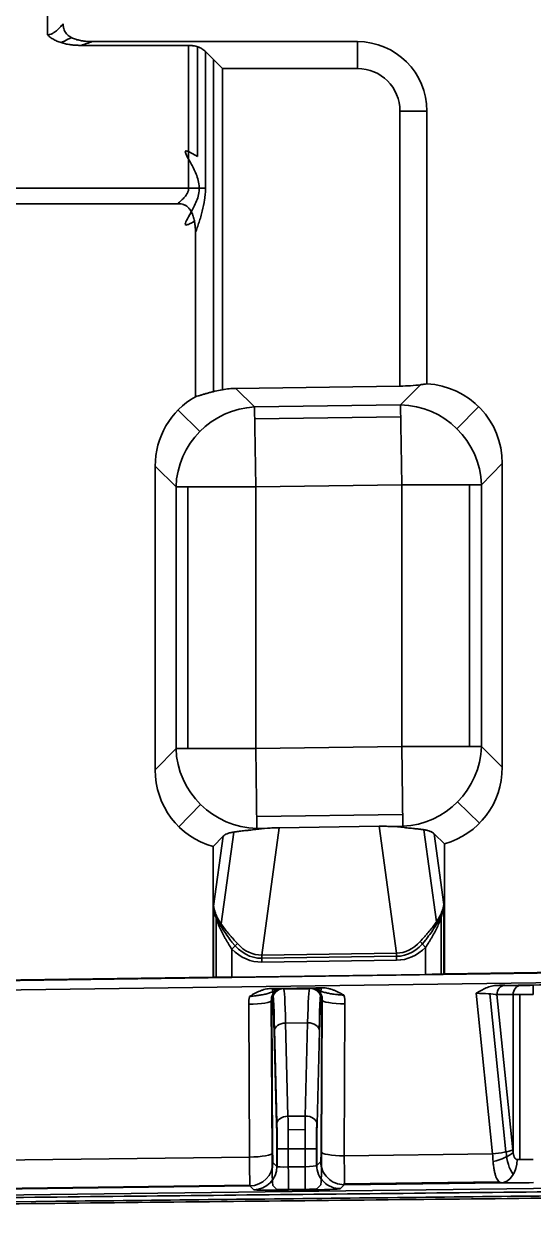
# Model space of a CAD drawing. Header units: millimetres. Extents: x 83 to 1196, y -164 to 735.
# Drawn here: x 207.8 to 229.8, y 95.4 to 146.6 of the extents above; entities that cross this region are included whole.
import ezdxf

# ---------------------------------------------------------------- set-up
doc = ezdxf.new("R2010")
doc.units = ezdxf.units.MM
doc.layers.add('1', color=7, linetype='Continuous', true_color=0xffffff)

msp = doc.modelspace()

# ---------------------------------------------------------------- linework, layer by layer
at = {"layer": '1', "color": 7, "linetype": 'Continuous', "lineweight": 35}
for p, q in [((208.785, 176.041), (208.785, 146.168)), ((210.241, 145.711), (214.886, 145.711)), ((222.18, 145.874), (210.719, 145.874)), ((214.886, 145.711), (214.886, 139.551)), ((215.271, 140.913), (215.271, 145.65)), ((222.18, 145.874), (222.18, 144.713)), ((216.342, 144.713), (215.614, 145.44)), ((215.614, 139.551), (215.614, 145.44)), ((215.957, 145.097), (215.957, 130.757)), ((216.342, 144.713), (222.18, 144.713)), ((216.342, 130.839), (216.342, 144.713)), ((224.018, 142.874), (224.018, 130.996)), ((225.18, 142.874), (224.018, 142.874)), ((225.18, 131.093), (225.18, 142.874)), ((214.886, 139.551), (205.662, 139.551)), ((214.886, 139.551), (215.614, 139.551)), ((205.662, 138.874), (214.408, 138.874)), ((215.18, 137.618), (215.18, 130.539)), ((224.018, 130.996), (216.926, 130.896)), ((216.926, 130.896), (217.738, 130.095)), ((224.043, 130.184), (224.903, 131.055)), ((217.738, 130.095), (224.043, 130.184)), ((224.092, 126.737), (224.043, 130.184)), ((215.367, 129.034), (214.426, 129.963)), ((217.786, 126.649), (217.738, 130.095)), ((217.745, 129.585), (224.05, 129.674)), ((227.419, 130.112), (226.475, 129.154)), ((228.439, 127.651), (227.538, 126.737)), ((228.439, 127.651), (228.439, 114.542)), ((214.34, 126.649), (213.439, 127.537)), ((213.439, 114.428), (213.439, 127.537)), ((214.34, 115.342), (214.34, 126.649)), ((214.34, 126.649), (217.786, 126.649)), ((214.85, 115.342), (214.85, 126.649)), ((224.092, 126.737), (217.786, 126.649)), ((217.786, 126.649), (217.786, 115.342)), ((224.092, 115.43), (224.092, 126.737)), ((224.092, 126.737), (227.538, 126.737)), ((227.028, 126.737), (227.028, 115.43)), ((227.538, 126.737), (227.538, 115.43)), ((213.439, 114.428), (214.34, 115.342)), ((214.34, 115.342), (217.786, 115.342)), ((217.786, 115.342), (224.092, 115.43)), ((217.835, 111.895), (217.786, 115.342)), ((224.14, 111.984), (224.092, 115.43)), ((224.092, 115.43), (227.538, 115.43)), ((227.538, 115.43), (228.439, 114.542)), ((214.459, 111.967), (215.403, 112.924)), ((227.453, 112.116), (226.511, 113.045)), ((217.828, 112.405), (224.133, 112.494)), ((216.288, 107.772), (216.833, 111.736)), ((217.835, 111.895), (217.791, 111.85)), ((218.29, 111.902), (217.835, 111.895)), ((218.802, 111.925), (218.046, 106.426)), ((223.114, 111.986), (218.802, 111.925)), ((223.87, 106.507), (223.114, 111.986)), ((224.14, 111.984), (223.624, 111.977)), ((224.194, 111.931), (224.14, 111.984)), ((225.048, 111.836), (225.596, 107.86)), ((216.38, 111.558), (215.939, 111.111)), ((215.964, 108.53), (216.38, 111.558)), ((225.939, 111.225), (225.493, 111.666)), ((225.493, 111.666), (225.915, 108.609)), ((225.939, 105.608), (225.939, 111.225)), ((215.939, 111.111), (215.939, 105.467)), ((215.964, 105.466), (215.964, 108.53)), ((225.915, 108.609), (225.915, 105.606)), ((378.831, 107.742), (179.031, 104.927)), ((179.031, 104.923), (378.831, 107.739)), ((216.08, 105.465), (216.08, 107.981)), ((225.798, 108.061), (225.798, 105.602)), ((179.038, 104.514), (378.838, 107.329)), ((216.993, 106.922), (216.751, 106.674)), ((216.751, 106.674), (216.751, 105.472)), ((224.884, 107.003), (225.127, 106.755)), ((225.127, 105.589), (225.127, 106.755)), ((218.046, 106.426), (223.87, 106.507)), ((218.046, 106.426), (218.05, 106.118)), ((218.048, 106.29), (223.872, 106.372)), ((223.874, 106.2), (218.05, 106.118)), ((223.87, 106.507), (223.874, 106.2)), ((225.127, 105.589), (216.751, 105.472)), ((225.939, 105.608), (225.915, 105.606)), ((225.939, 105.608), (250.939, 105.959)), ((190.96, 105.116), (215.939, 105.467)), ((215.964, 105.466), (215.939, 105.467)), ((228.913, 105.11), (228.171, 105.11)), ((228.221, 105.116), (241.24, 105.299)), ((228.551, 105.117), (229.251, 105.116)), ((229.774, 105.121), (239.668, 105.26)), ((229.774, 105.118), (239.668, 105.257)), ((229.779, 104.719), (229.774, 105.121)), ((218.446, 104.978), (220.658, 105.009)), ((218.498, 104.965), (218.711, 104.899)), ((218.974, 104.978), (218.993, 104.972)), ((220.114, 104.988), (218.993, 104.972)), ((219.002, 104.955), (220.105, 104.97)), ((220.114, 104.988), (220.134, 104.994)), ((220.623, 104.995), (220.404, 104.92)), ((228.02, 97.833), (227.314, 104.773)), ((228.6, 97.922), (227.906, 104.747)), ((228.208, 104.715), (228.909, 104.714)), ((228.891, 98.007), (228.208, 104.715)), ((228.909, 97.901), (228.909, 104.714)), ((229.199, 97.595), (229.199, 104.715)), ((217.48, 104.299), (217.511, 97.7)), ((218.49, 97.84), (218.459, 104.439)), ((218.485, 104.474), (218.516, 97.875)), ((218.485, 104.474), (218.498, 104.47)), ((220.607, 97.927), (220.637, 104.49)), ((220.624, 104.485), (220.637, 104.49)), ((220.633, 97.891), (220.663, 104.455)), ((221.611, 97.752), (221.642, 104.315)), ((218.581, 103.133), (218.686, 99.109)), ((218.702, 99.19), (218.597, 103.215)), ((220.029, 103.5), (219.074, 103.487)), ((219.074, 103.487), (219.179, 99.462)), ((219.925, 99.473), (220.029, 103.5)), ((220.436, 99.119), (220.541, 103.146)), ((219.179, 99.462), (219.925, 99.473)), ((219.917, 98.885), (219.188, 98.875)), ((218.697, 98.048), (218.697, 97.294)), ((218.697, 98.048), (219.193, 98.048)), ((218.71, 97.287), (218.71, 98.048)), ((219.193, 98.048), (219.916, 98.058)), ((219.193, 98.048), (219.193, 97.275)), ((220.425, 98.058), (219.916, 98.058)), ((219.916, 97.283), (219.916, 98.058)), ((220.412, 97.332), (220.412, 98.058)), ((220.425, 97.341), (220.425, 98.058)), ((313.469, 97.366), (190.904, 95.866)), ((203.036, 97.518), (217.511, 97.7)), ((218.528, 97.46), (218.697, 97.294)), ((220.425, 97.341), (220.594, 97.511)), ((221.611, 97.752), (228.02, 97.833)), ((313.484, 97.362), (191.658, 95.874)), ((219.193, 97.275), (219.916, 97.283)), ((202.437, 96.265), (217.536, 96.455)), ((202.456, 96.297), (217.533, 96.487)), ((217.536, 96.455), (217.705, 96.29)), ((218.528, 96.468), (218.697, 96.302)), ((220.594, 96.494), (220.425, 96.323)), ((221.442, 96.336), (221.611, 96.507)), ((221.611, 96.507), (228.405, 96.592)), ((221.613, 96.539), (228.315, 96.623)), ((219.913, 96.304), (219.19, 96.295)), ((219.194, 96.27), (219.917, 96.279))]:
    msp.add_line(p, q, dxfattribs=at)
for radius in [3, 1.838]:
    msp.add_arc((222.18, 142.874), radius, 0, 90, dxfattribs=at)
for centre, major_axis, ratio, start_param, end_param in [((217.081, 127.344), (-2.567, 2.532), 0.970682, 5.519693, 5.685538), ((224.018, 131.278), (1.6, 0.023), 0.176308, 4.709829, 5.295863), ((224.885, 127.542), (2.534, 2.57), 0.969883, 5.506043, 6.993855), ((216.993, 127.431), (-2.567, 2.532), 0.970682, 6.011349, 7.046678), ((224.092, 126.737), (2.492, -2.457), 0.969883, 0.793654, 2.347939), ((217.786, 126.649), (2.457, 2.492), 0.970682, 0.807304, 2.334289), ((217.786, 115.342), (-2.492, 2.457), 0.969883, 0.793654, 2.347939), ((224.092, 115.43), (-2.457, -2.492), 0.970682, 0.807304, 2.334289), ((216.993, 114.537), (-2.534, -2.57), 0.969883, 5.506043, 6.775744), ((224.885, 114.648), (2.567, -2.532), 0.970682, 5.776976, 7.046678), ((218.518, 111.349), (2.233, 0.111), 0.252964, 1.660403, 1.889621), ((223.36, 111.417), (-2.224, 0.034), 0.255118, 4.33228, 4.597407), ((218.402, 110.509), (0.602, 4.376), 0.611301, 2.71665, 3.23415), ((218.314, 109.867), (0.49, 3.565), 0.611301, 2.591963, 3.243441), ((218.402, 110.509), (0.56, 4.073), 0.535129, 2.71665, 3.23415), ((223.476, 110.58), (-0.561, 4.061), 0.536594, 3.065935, 3.566215), ((223.564, 109.941), (-0.491, 3.557), 0.612757, 3.058346, 3.690934), ((223.476, 110.58), (-0.602, 4.365), 0.612757, 3.065935, 3.566215), ((225.127, 105.596), (0.8, 0.011), 0.008555, 4.712269, 6.108532), ((216.751, 105.478), (0.8, 0.011), 0.008555, 3.316005, 4.712269), ((227.299, 105.094), (1.009, 0.014), 0.008666, 5.545918, 6.80991), ((228.556, 104.715), (0, 0.402), 0.866025, 0.017111, 1.571447), ((227.334, 105.094), (1.412, 0.02), 0.008666, 0.533194, 0.891584), ((229.257, 104.714), (0, 0.402), 0.866025, 0.017111, 1.571447), ((229.779, 105.126), (1.005, 0.014), 0.008555, 3.67272, 4.706689), ((229.774, 105.126), (0.603, 0.008), 0.008555, 3.665071, 4.712269), ((218.988, 104.299), (-0.94, 1.185), 0.995047, 0.677735, 0.902278), ((218.962, 104.482), (-0.313, 0.395), 0.995047, 6.080272, 7.269094), ((218.989, 104.473), (-0.326, 0.39), 0.984962, 5.608215, 7.164724), ((219.001, 104.47), (0.15, 0.48), 0.999624, 0.317237, 1.873747), ((218.497, 99.94), (0, 5.025), 0.026194, 5.421788, 6.272496), ((218.999, 99.947), (-0.007, 5.025), 0.022354, 5.493876, 6.27491), ((220.122, 99.963), (-0.007, 5.025), 0.024782, 0.008868, 0.789902), ((220.121, 104.485), (-0.162, 0.476), 0.999618, 4.384026, 5.968661), ((220.134, 104.49), (0.321, 0.394), 0.984785, 5.389761, 6.974396), ((220.16, 104.499), (0.309, 0.399), 0.994995, 0.212012, 0.531066), ((220.16, 104.499), (0.309, 0.399), 0.994995, 5.284195, 6.494639), ((220.625, 99.97), (0, 5.025), 0.026177, 0.011466, 0.865283), ((220.134, 104.315), (0.926, 1.196), 0.994995, 5.369171, 5.621898), ((227.34, 104.692), (-1.012, 0.022), 0.08011, 3.683929, 4.740064), ((229.779, 104.724), (1.005, 0.008), 0.005134, 3.665148, 4.712346), ((217.481, 104.474), (1.005, 0.005), 0.173633, 4.711402, 6.256601), ((218.497, 99.947), (0, 4.523), 0.026194, 5.493961, 6.274995), ((220.625, 99.963), (0, 4.523), 0.026177, 0.008922, 0.789957), ((221.642, 104.49), (-1.005, 0.005), 0.173634, 0.026584, 1.571412), ((219.084, 103.133), (0.502, 0.013), 0.704189, 1.571013, 3.104716), ((220.038, 103.146), (-0.502, 0.013), 0.703705, 3.178444, 4.749154), ((219.188, 99.109), (0.502, 0.013), 0.704189, 1.571013, 3.104716), ((219.16, 98.047), (-0.007, 2.01), 0.016593, 4.712733, 5.493768), ((219.962, 98.058), (-0.007, 2.01), 0.022688, 0.789829, 1.570863), ((219.934, 99.119), (-0.502, 0.013), 0.703705, 3.178444, 4.749154), ((218.658, 98.047), (0, 1.508), 0.026194, 4.712926, 5.493961), ((218.657, 98.04), (0, 2.01), 0.026194, 4.716285, 5.320137), ((220.464, 98.065), (0, 2.01), 0.026177, 0.971133, 1.574434), ((220.464, 98.058), (0, 1.508), 0.026177, 0.789957, 1.570991), ((220.594, 98.014), (0, 0.503), 0.026186, 3.16795, 4.538216), ((220.593, 98.001), (0, 1.508), 0.026186, 3.172003, 4.639711), ((221.611, 97.927), (-1.005, 0.005), 0.173634, 0.026584, 1.571412), ((228.02, 98.007), (-1, -0.102), 0.172751, 1.553028, 2.609159), ((228.039, 97.901), (-0.977, -0.237), 0.377827, 1.482171, 2.571121), ((229.465, 98.113), (0.009, 1.508), 0.576459, 1.700805, 2.458297), ((229.176, 98.098), (0.003, 0.503), 0.576459, 1.756167, 1.978612), ((217.511, 97.875), (1.005, 0.005), 0.173633, 4.711402, 6.256601), ((217.524, 97.962), (-0.013, 1.507), 0.010336, 1.745343, 3.115609), ((217.524, 97.46), (0.704, 0.717), 0.999327, 3.930624, 5.488207), ((218.529, 97.975), (0, 1.508), 0.026182, 1.660593, 3.110573), ((218.529, 97.962), (0, 0.503), 0.026182, 1.74563, 3.115896), ((221.599, 97.511), (-0.713, 0.708), 0.99931, 0.782372, 2.365019), ((221.598, 98.014), (-0.013, 1.507), 0.007123, 3.167649, 4.537916), ((228.306, 98.098), (-0.012, 1.507), 0.193802, 1.746145, 1.968589), ((228.392, 97.597), (-0.012, -1.005), 0.690154, 0.035969, 1.579278), ((229.779, 97.652), (1.005, 0.025), 0.052036, 3.949341, 4.71108), ((217.693, 97.294), (0.704, 0.717), 0.999327, 3.930624, 5.488207), ((219.2, 97.314), (0.502, 0.019), 0.077993, 3.16482, 4.697219), ((219.181, 97.275), (-0.012, 1.005), 0.012216, 3.167621, 4.71224), ((219.922, 97.323), (0.502, 0.019), 0.077993, 4.697219, 6.254053), ((219.904, 97.283), (-0.012, 1.005), 0.012216, 3.167621, 4.71224), ((221.429, 97.341), (-0.713, 0.708), 0.99931, 0.782372, 2.365019), ((229.792, 96.648), (2.01, 0.025), 0.026031, 3.950323, 4.712062), ((219.212, 96.309), (1.507, 0.019), 0.026031, 3.167446, 4.699845), ((219.2, 96.309), (0.502, 0.006), 0.026031, 3.164302, 4.69389), ((219.922, 96.317), (0.502, 0.006), 0.026031, 4.69389, 6.258848), ((219.935, 96.318), (1.507, 0.019), 0.026031, 4.699845, 6.256679)]:
    msp.add_ellipse(centre, major_axis=major_axis, ratio=ratio, start_param=start_param, end_param=end_param, dxfattribs=at)
for points, knots in [([(209.462, 146.646), (209.418, 146.592), (209.372, 146.539), (209.301, 146.461), (209.276, 146.436), (209.225, 146.387), (209.199, 146.363), (209.146, 146.318), (209.118, 146.296), (209.074, 146.266), (209.059, 146.256), (209.036, 146.242), (209.028, 146.238), (209.012, 146.229), (209.004, 146.225), (208.963, 146.205), (208.929, 146.191), (208.885, 146.18), (208.876, 146.178), (208.859, 146.174), (208.849, 146.173), (208.822, 146.169), (208.804, 146.168), (208.785, 146.168)], [0, 0, 0, 0, 0.25, 0.25, 0.375, 0.375, 0.5, 0.5, 0.625, 0.625, 0.6875, 0.6875, 0.71875, 0.71875, 0.75, 0.75, 0.875, 0.875, 0.90625, 0.90625, 0.9375, 0.9375, 1, 1, 1, 1]), ([(210.719, 145.874), (210.649, 145.874), (210.58, 145.877), (210.443, 145.886), (210.375, 145.893), (210.239, 145.913), (210.172, 145.926), (210.072, 145.952), (210.039, 145.961), (209.973, 145.983), (209.94, 145.995), (209.875, 146.021), (209.844, 146.036), (209.798, 146.061), (209.783, 146.069), (209.753, 146.087), (209.738, 146.097), (209.695, 146.127), (209.642, 146.171), (209.596, 146.222), (209.565, 146.264), (209.555, 146.279), (209.537, 146.309), (209.529, 146.325), (209.507, 146.372), (209.495, 146.404), (209.482, 146.455), (209.478, 146.472), (209.472, 146.506), (209.469, 146.524), (209.463, 146.576), (209.462, 146.611), (209.462, 146.646)], [0, 0, 0, 0, 0.125, 0.125, 0.25, 0.25, 0.375, 0.375, 0.4375, 0.4375, 0.5, 0.5, 0.5625, 0.5625, 0.59375, 0.59375, 0.625, 0.625, 0.6875, 0.75, 0.75, 0.78125, 0.78125, 0.8125, 0.8125, 0.875, 0.875, 0.90625, 0.90625, 0.9375, 0.9375, 1, 1, 1, 1]), ([(208.785, 146.168), (208.787, 146.166), (208.788, 146.165), (208.791, 146.162), (208.793, 146.161), (208.797, 146.156), (208.806, 146.148), (208.827, 146.128), (208.87, 146.09), (208.909, 146.06), (208.988, 146.004), (209.043, 145.97), (209.13, 145.926), (209.16, 145.911), (209.22, 145.885), (209.25, 145.873), (209.342, 145.838), (209.404, 145.819), (209.53, 145.786), (209.593, 145.772), (209.721, 145.748), (209.785, 145.739), (209.883, 145.728), (209.915, 145.725), (209.981, 145.72), (210.013, 145.718), (210.111, 145.713), (210.176, 145.711), (210.241, 145.711)], [0, 0, 0, 0, 0.003906, 0.003906, 0.007812, 0.007812, 0.015625, 0.03125, 0.0625, 0.125, 0.125, 0.25, 0.25, 0.3125, 0.3125, 0.375, 0.375, 0.5, 0.5, 0.625, 0.625, 0.75, 0.75, 0.8125, 0.8125, 0.875, 0.875, 1, 1, 1, 1]), ([(209.363, 145.833), (209.415, 145.854), (209.467, 145.876), (209.623, 145.949), (209.723, 146.001), (209.814, 146.052)], [0, 0, 0, 0, 0.318102, 0.318102, 1, 1, 1, 1]), ([(210.241, 145.711), (210.322, 145.737), (210.402, 145.764), (210.562, 145.819), (210.641, 145.846), (210.719, 145.874)], [0, 0, 0, 0, 0.5, 0.5, 1, 1, 1, 1]), ([(215.614, 145.44), (215.568, 145.486), (215.518, 145.526), (215.435, 145.577), (215.407, 145.592), (215.362, 145.613), (215.347, 145.62), (215.316, 145.633), (215.301, 145.639), (215.223, 145.667), (215.158, 145.683), (215.074, 145.697), (215.057, 145.7), (215.023, 145.704), (215.006, 145.706), (214.955, 145.71), (214.921, 145.711), (214.886, 145.711)], [0, 0, 0, 0, 0.25, 0.25, 0.375, 0.375, 0.4375, 0.4375, 0.5, 0.5, 0.75, 0.75, 0.8125, 0.8125, 0.875, 0.875, 1, 1, 1, 1]), ([(215.137, 138.114), (215.084, 138.084), (215.036, 138.057), (214.939, 138.006), (214.893, 137.984), (214.781, 137.941), (214.742, 137.945), (214.741, 138.033), (214.779, 138.117), (214.896, 138.334), (214.975, 138.468), (215.135, 138.771), (215.218, 138.941), (215.305, 139.223), (215.326, 139.323), (215.346, 139.524), (215.344, 139.628), (215.317, 139.827), (215.292, 139.925), (215.23, 140.111), (215.194, 140.198), (215.078, 140.448), (214.993, 140.597), (214.848, 140.855), (214.788, 140.963), (214.746, 141.075), (214.739, 141.103), (214.745, 141.141), (214.758, 141.151), (214.803, 141.151), (214.834, 141.142), (214.913, 141.108), (214.962, 141.084), (215.09, 141.015), (215.176, 140.966), (215.271, 140.913)], [0, 0, 0, 0, 0.036264, 0.036264, 0.079365, 0.079365, 0.165568, 0.165568, 0.251771, 0.251771, 0.337973, 0.337973, 0.424176, 0.424176, 0.467278, 0.467278, 0.510379, 0.510379, 0.55348, 0.55348, 0.596582, 0.596582, 0.682785, 0.682785, 0.768987, 0.768987, 0.812089, 0.812089, 0.85519, 0.85519, 0.898292, 0.898292, 0.941393, 0.941393, 1, 1, 1, 1]), ([(214.886, 139.551), (214.886, 139.514), (214.881, 139.478), (214.868, 139.426), (214.862, 139.409), (214.849, 139.375), (214.842, 139.358), (214.826, 139.326), (214.817, 139.31), (214.799, 139.279), (214.789, 139.264), (214.759, 139.219), (214.737, 139.191), (214.691, 139.137), (214.667, 139.111), (214.618, 139.061), (214.593, 139.036), (214.516, 138.964), (214.462, 138.918), (214.408, 138.874)], [0, 0, 0, 0, 0.125, 0.125, 0.1875, 0.1875, 0.25, 0.25, 0.3125, 0.3125, 0.375, 0.375, 0.5, 0.5, 0.625, 0.625, 0.75, 0.75, 1, 1, 1, 1]), ([(215.18, 137.618), (215.207, 137.693), (215.233, 137.769), (215.286, 137.922), (215.312, 137.999), (215.362, 138.155), (215.386, 138.233), (215.421, 138.353), (215.432, 138.392), (215.454, 138.473), (215.465, 138.513), (215.517, 138.715), (215.552, 138.879), (215.588, 139.13), (215.598, 139.214), (215.611, 139.382), (215.614, 139.466), (215.614, 139.551)], [0, 0, 0, 0, 0.125, 0.125, 0.25, 0.25, 0.375, 0.375, 0.4375, 0.4375, 0.5, 0.5, 0.75, 0.75, 0.875, 0.875, 1, 1, 1, 1]), ([(214.408, 138.874), (214.443, 138.874), (214.478, 138.873), (214.547, 138.865), (214.581, 138.859), (214.631, 138.846), (214.648, 138.841), (214.681, 138.829), (214.713, 138.816), (214.744, 138.8), (214.774, 138.782), (214.788, 138.772), (214.831, 138.742), (214.857, 138.719), (214.893, 138.681), (214.904, 138.668), (214.926, 138.641), (214.937, 138.627), (214.967, 138.584), (214.985, 138.555), (215.017, 138.494), (215.032, 138.462), (215.052, 138.415), (215.058, 138.398), (215.07, 138.366), (215.076, 138.349), (215.092, 138.3), (215.102, 138.267), (215.128, 138.166), (215.141, 138.099), (215.161, 137.963), (215.168, 137.894), (215.175, 137.791), (215.177, 137.756), (215.179, 137.687), (215.18, 137.652), (215.18, 137.618)], [0, 0, 0, 0, 0.0625, 0.0625, 0.125, 0.125, 0.15625, 0.15625, 0.1875, 0.21875, 0.21875, 0.25, 0.25, 0.3125, 0.3125, 0.34375, 0.34375, 0.375, 0.375, 0.4375, 0.4375, 0.5, 0.5, 0.53125, 0.53125, 0.5625, 0.5625, 0.625, 0.625, 0.75, 0.75, 0.875, 0.875, 0.9375, 0.9375, 1, 1, 1, 1]), ([(216.342, 130.839), (216.231, 130.819), (216.123, 130.796), (215.965, 130.759), (215.913, 130.746), (215.835, 130.726), (215.81, 130.719), (215.759, 130.706), (215.734, 130.699), (215.659, 130.678), (215.611, 130.664), (215.517, 130.637), (215.472, 130.624), (215.405, 130.604), (215.384, 130.598), (215.341, 130.585), (215.319, 130.579), (215.257, 130.561), (215.217, 130.549), (215.18, 130.539)], [0, 0, 0, 0, 0.25, 0.25, 0.375, 0.375, 0.4375, 0.4375, 0.5, 0.5, 0.625, 0.625, 0.75, 0.75, 0.8125, 0.8125, 0.875, 0.875, 1, 1, 1, 1]), ([(225.18, 131.093), (225.138, 131.086), (225.094, 131.081), (225.002, 131.068), (224.953, 131.062), (224.903, 131.055)], [0, 0, 0, 0, 0.5, 0.5, 1, 1, 1, 1]), ([(216.38, 111.558), (216.4, 111.578), (216.425, 111.598), (216.482, 111.633), (216.515, 111.649), (216.591, 111.679), (216.634, 111.693), (216.705, 111.711), (216.73, 111.717), (216.784, 111.728), (216.812, 111.733), (216.9, 111.748), (216.964, 111.757), (217.102, 111.774), (217.175, 111.782), (217.294, 111.794), (217.335, 111.798), (217.399, 111.805), (217.42, 111.807), (217.464, 111.812), (217.486, 111.814), (217.598, 111.826), (217.693, 111.837), (217.791, 111.85)], [0, 0, 0, 0, 0.125, 0.125, 0.25, 0.25, 0.375, 0.375, 0.4375, 0.4375, 0.5, 0.5, 0.625, 0.625, 0.75, 0.75, 0.8125, 0.8125, 0.84375, 0.84375, 0.875, 0.875, 1, 1, 1, 1]), ([(218.29, 111.902), (218.373, 111.908), (218.457, 111.913), (218.628, 111.921), (218.714, 111.924), (218.802, 111.925)], [0, 0, 0, 0, 0.5, 0.5, 1, 1, 1, 1]), ([(223.114, 111.986), (223.201, 111.987), (223.288, 111.987), (223.458, 111.983), (223.541, 111.98), (223.624, 111.977)], [0, 0, 0, 0, 0.5, 0.5, 1, 1, 1, 1]), ([(224.194, 111.931), (224.284, 111.92), (224.37, 111.912), (224.532, 111.895), (224.609, 111.888), (224.754, 111.874), (224.822, 111.867), (224.901, 111.857), (224.917, 111.855), (224.948, 111.851), (224.963, 111.849), (225.007, 111.843), (225.035, 111.838), (225.116, 111.824), (225.165, 111.814), (225.253, 111.791), (225.293, 111.779), (225.346, 111.758), (225.363, 111.751), (225.395, 111.735), (225.409, 111.727), (225.45, 111.702), (225.473, 111.685), (225.493, 111.666)], [0, 0, 0, 0, 0.125, 0.125, 0.25, 0.25, 0.375, 0.375, 0.40625, 0.40625, 0.4375, 0.4375, 0.5, 0.5, 0.625, 0.625, 0.75, 0.75, 0.8125, 0.8125, 0.875, 0.875, 1, 1, 1, 1]), ([(215.964, 108.53), (215.966, 108.513), (215.969, 108.496), (215.976, 108.462), (215.986, 108.412), (216, 108.361), (216.031, 108.261), (216.056, 108.195), (216.101, 108.094), (216.125, 108.044), (216.152, 107.994), (216.171, 107.96), (216.181, 107.943), (216.21, 107.892), (216.231, 107.859), (216.274, 107.791), (216.297, 107.757), (216.368, 107.656), (216.418, 107.589), (216.523, 107.456), (216.578, 107.39), (216.664, 107.29), (216.693, 107.257), (216.752, 107.19), (216.782, 107.156), (216.873, 107.056), (216.933, 106.989), (216.993, 106.922)], [0, 0, 0, 0, 0.03125, 0.03125, 0.0625, 0.125, 0.125, 0.25, 0.25, 0.3125, 0.34375, 0.34375, 0.375, 0.375, 0.4375, 0.4375, 0.5, 0.5, 0.625, 0.625, 0.75, 0.75, 0.8125, 0.8125, 0.875, 0.875, 1, 1, 1, 1]), ([(216.751, 106.674), (216.703, 106.75), (216.655, 106.827), (216.584, 106.942), (216.561, 106.981), (216.515, 107.057), (216.492, 107.096), (216.426, 107.211), (216.383, 107.287), (216.303, 107.441), (216.265, 107.518), (216.194, 107.674), (216.162, 107.751), (216.118, 107.868), (216.104, 107.907), (216.078, 107.985), (216.042, 108.101), (216.014, 108.218), (215.991, 108.334), (215.984, 108.373), (215.972, 108.451), (215.967, 108.49), (215.964, 108.53)], [0, 0, 0, 0, 0.125, 0.125, 0.1875, 0.1875, 0.25, 0.25, 0.375, 0.375, 0.5, 0.5, 0.625, 0.625, 0.6875, 0.6875, 0.75, 0.875, 0.875, 0.9375, 0.9375, 1, 1, 1, 1]), ([(215.964, 108.53), (215.974, 108.447), (215.991, 108.362), (216.036, 108.196), (216.065, 108.114), (216.169, 107.865), (216.261, 107.697), (216.472, 107.369), (216.593, 107.203), (216.729, 107.021), (216.743, 107.002), (216.758, 106.984)], [0, 0, 0, 0, 0.160501, 0.160501, 0.321003, 0.321003, 0.642006, 0.642006, 0.963009, 0.963009, 1, 1, 1, 1]), ([(224.884, 107.003), (224.945, 107.07), (225.005, 107.137), (225.096, 107.237), (225.126, 107.271), (225.185, 107.338), (225.214, 107.371), (225.3, 107.471), (225.355, 107.537), (225.46, 107.67), (225.51, 107.736), (225.581, 107.837), (225.604, 107.871), (225.647, 107.939), (225.668, 107.972), (225.697, 108.023), (225.707, 108.04), (225.726, 108.073), (225.753, 108.124), (225.777, 108.174), (225.822, 108.274), (225.847, 108.341), (225.878, 108.441), (225.892, 108.491), (225.902, 108.541), (225.909, 108.575), (225.912, 108.592), (225.915, 108.609)], [0, 0, 0, 0, 0.125, 0.125, 0.1875, 0.1875, 0.25, 0.25, 0.375, 0.375, 0.5, 0.5, 0.5625, 0.5625, 0.625, 0.625, 0.65625, 0.65625, 0.6875, 0.75, 0.75, 0.875, 0.875, 0.9375, 0.96875, 0.96875, 1, 1, 1, 1]), ([(225.121, 107.065), (225.136, 107.085), (225.151, 107.105), (225.289, 107.289), (225.408, 107.452), (225.618, 107.779), (225.71, 107.946), (225.847, 108.275), (225.894, 108.443), (225.915, 108.609)], [0, 0, 0, 0, 0.039781, 0.039781, 0.359854, 0.359854, 0.679927, 0.679927, 1, 1, 1, 1]), ([(225.915, 108.609), (225.913, 108.589), (225.91, 108.57), (225.905, 108.531), (225.897, 108.472), (225.874, 108.336), (225.845, 108.22), (225.812, 108.103), (225.8, 108.064), (225.774, 107.987), (225.76, 107.948), (225.716, 107.831), (225.684, 107.753), (225.613, 107.598), (225.575, 107.521), (225.495, 107.368), (225.452, 107.291), (225.386, 107.176), (225.363, 107.138), (225.317, 107.061), (225.294, 107.023), (225.223, 106.908), (225.175, 106.831), (225.127, 106.755)], [0, 0, 0, 0, 0.03125, 0.03125, 0.0625, 0.125, 0.25, 0.25, 0.3125, 0.3125, 0.375, 0.375, 0.5, 0.5, 0.625, 0.625, 0.75, 0.75, 0.8125, 0.8125, 0.875, 0.875, 1, 1, 1, 1]), ([(228.221, 105.116), (228.18, 105.115), (228.139, 105.112), (228.058, 105.101), (228.017, 105.093), (227.938, 105.074), (227.898, 105.063), (227.82, 105.037), (227.781, 105.023), (227.668, 104.975), (227.595, 104.939), (227.488, 104.88), (227.435, 104.849), (227.383, 104.817), (227.348, 104.795), (227.331, 104.784), (227.314, 104.773)], [0, 0, 0, 0, 0.125, 0.125, 0.25, 0.25, 0.375, 0.375, 0.5, 0.5, 0.75, 0.75, 0.875, 0.9375, 0.9375, 1, 1, 1, 1]), ([(217.517, 104.635), (217.535, 104.637), (217.553, 104.639), (217.589, 104.643), (217.607, 104.645), (217.66, 104.651), (217.696, 104.655), (217.801, 104.667), (217.869, 104.676), (217.953, 104.689), (217.97, 104.692), (218.002, 104.698), (218.051, 104.706), (218.098, 104.715), (218.159, 104.728), (218.189, 104.735), (218.248, 104.749), (218.276, 104.757), (218.332, 104.774), (218.36, 104.783), (218.413, 104.801), (218.44, 104.811), (218.492, 104.832), (218.517, 104.842), (218.569, 104.864), (218.595, 104.876), (218.648, 104.898), (218.675, 104.909), (218.731, 104.931), (218.759, 104.941), (218.818, 104.958), (218.849, 104.965), (218.895, 104.972), (218.911, 104.974), (218.935, 104.976), (218.943, 104.977), (218.958, 104.978), (218.966, 104.978), (218.974, 104.978)], [0, 0, 0, 0, 0.03125, 0.03125, 0.0625, 0.0625, 0.125, 0.125, 0.25, 0.25, 0.28125, 0.28125, 0.3125, 0.375, 0.375, 0.4375, 0.4375, 0.5, 0.5, 0.5625, 0.5625, 0.625, 0.625, 0.6875, 0.6875, 0.75, 0.75, 0.8125, 0.8125, 0.875, 0.875, 0.9375, 0.9375, 0.96875, 0.96875, 0.984375, 0.984375, 1, 1, 1, 1]), ([(218.446, 104.978), (218.403, 104.977), (218.361, 104.974), (218.279, 104.963), (218.238, 104.955), (218.156, 104.936), (218.116, 104.925), (218.036, 104.899), (217.997, 104.884), (217.881, 104.837), (217.806, 104.801), (217.696, 104.742), (217.642, 104.711), (217.588, 104.679), (217.552, 104.657), (217.534, 104.646), (217.517, 104.635)], [0, 0, 0, 0, 0.125, 0.125, 0.25, 0.25, 0.375, 0.375, 0.5, 0.5, 0.75, 0.75, 0.875, 0.9375, 0.9375, 1, 1, 1, 1]), ([(218.446, 104.978), (218.462, 104.978), (218.478, 104.978), (218.51, 104.978), (218.525, 104.978), (218.57, 104.979), (218.599, 104.979), (218.682, 104.979), (218.732, 104.979), (218.787, 104.979), (218.798, 104.979), (218.819, 104.979), (218.829, 104.979), (218.858, 104.979), (218.876, 104.979), (218.909, 104.979), (218.924, 104.979), (218.944, 104.979), (218.951, 104.978), (218.96, 104.978), (218.963, 104.978), (218.969, 104.978), (218.972, 104.978), (218.974, 104.978)], [0, 0, 0, 0, 0.0625, 0.0625, 0.125, 0.125, 0.25, 0.25, 0.5, 0.5, 0.5625, 0.5625, 0.625, 0.625, 0.75, 0.75, 0.875, 0.875, 0.9375, 0.9375, 0.96875, 0.96875, 1, 1, 1, 1]), ([(220.134, 104.994), (220.147, 104.995), (220.18, 104.996), (220.255, 104.999), (220.371, 105.002), (220.515, 105.006), (220.623, 105.008), (220.658, 105.009)], [0, 0, 0, 0, 0.225148, 0.450296, 0.675445, 0.900593, 1, 1, 1, 1]), ([(220.134, 104.994), (220.142, 104.995), (220.157, 104.995), (220.179, 104.994), (220.202, 104.992), (220.223, 104.99), (220.245, 104.987), (220.266, 104.983), (220.286, 104.979), (220.306, 104.974), (220.333, 104.967), (220.367, 104.957), (220.408, 104.943), (220.448, 104.929), (220.499, 104.909), (220.561, 104.883), (220.637, 104.854), (220.719, 104.825), (220.802, 104.801), (220.886, 104.78), (220.972, 104.763), (221.069, 104.747), (221.176, 104.732), (221.258, 104.722), (221.307, 104.717), (221.322, 104.716), (221.337, 104.714), (221.352, 104.713), (221.368, 104.712), (221.383, 104.71), (221.399, 104.709), (221.414, 104.707), (221.43, 104.706), (221.446, 104.705), (221.462, 104.703), (221.479, 104.702), (221.495, 104.701), (221.511, 104.699), (221.528, 104.698), (221.545, 104.697), (221.561, 104.695), (221.578, 104.694), (221.59, 104.693), (221.595, 104.693)], [0, 0, 0, 0, 0.015062, 0.02999, 0.044762, 0.059363, 0.073777, 0.087994, 0.102007, 0.115808, 0.129398, 0.158951, 0.188888, 0.21918, 0.249821, 0.307408, 0.368538, 0.433328, 0.501938, 0.557815, 0.617736, 0.681743, 0.749869, 0.822145, 0.83098, 0.839873, 0.848825, 0.857834, 0.866902, 0.876029, 0.885215, 0.89446, 0.903763, 0.913126, 0.922547, 0.932026, 0.941564, 0.95116, 0.960813, 0.970524, 0.980293, 0.990118, 1, 1, 1, 1]), ([(221.595, 104.698), (221.593, 104.698), (221.59, 104.699), (221.585, 104.701), (221.583, 104.702), (221.576, 104.705), (221.571, 104.708), (221.558, 104.715), (221.549, 104.72), (221.521, 104.736), (221.503, 104.746), (221.448, 104.776), (221.411, 104.795), (221.337, 104.832), (221.299, 104.85), (221.223, 104.884), (221.185, 104.9), (221.107, 104.929), (221.067, 104.942), (221.007, 104.96), (220.987, 104.965), (220.946, 104.976), (220.926, 104.98), (220.865, 104.993), (220.824, 104.999), (220.741, 105.008), (220.699, 105.01), (220.658, 105.009)], [0, 0, 0, 0, 0.007812, 0.007812, 0.015625, 0.015625, 0.03125, 0.03125, 0.0625, 0.0625, 0.125, 0.125, 0.25, 0.25, 0.375, 0.375, 0.5, 0.5, 0.625, 0.625, 0.6875, 0.6875, 0.75, 0.75, 0.875, 0.875, 1, 1, 1, 1]), ([(229.086, 97.597), (229.079, 97.597), (229.072, 97.598), (229.059, 97.6), (229.046, 97.604), (229.034, 97.61), (229.022, 97.616), (229.017, 97.62), (229.001, 97.634), (228.991, 97.644), (228.974, 97.669), (228.966, 97.683), (228.952, 97.712), (228.947, 97.728), (228.936, 97.76), (228.931, 97.776), (228.923, 97.811), (228.92, 97.829), (228.914, 97.864), (228.911, 97.882), (228.909, 97.901)], [0, 0, 0, 0, 0.0625, 0.0625, 0.125, 0.1875, 0.1875, 0.25, 0.25, 0.375, 0.375, 0.5, 0.5, 0.625, 0.625, 0.75, 0.75, 0.875, 0.875, 1, 1, 1, 1]), ([(228.405, 96.592), (228.392, 96.593), (228.38, 96.595), (228.357, 96.602), (228.334, 96.61), (228.313, 96.624), (228.297, 96.637), (228.292, 96.641), (228.281, 96.65), (228.276, 96.655), (228.251, 96.682), (228.233, 96.708), (228.198, 96.77), (228.182, 96.805), (228.159, 96.865), (228.152, 96.887), (228.138, 96.931), (228.132, 96.955), (228.113, 97.027), (228.101, 97.08), (228.088, 97.15), (228.086, 97.164), (228.081, 97.194), (228.078, 97.208), (228.071, 97.253), (228.067, 97.284), (228.054, 97.378), (228.047, 97.444), (228.041, 97.512)], [0, 0, 0, 0, 0.0625, 0.0625, 0.125, 0.1875, 0.1875, 0.21875, 0.21875, 0.25, 0.25, 0.375, 0.375, 0.5, 0.5, 0.5625, 0.5625, 0.625, 0.625, 0.75, 0.75, 0.78125, 0.78125, 0.8125, 0.8125, 0.875, 0.875, 1, 1, 1, 1]), ([(182.371, 95.402), (187.855, 95.464), (193.339, 95.526), (204.308, 95.648), (209.793, 95.708), (220.761, 95.826), (226.246, 95.884), (234.472, 95.967), (237.214, 95.994), (242.698, 96.048), (245.44, 96.074), (250.924, 96.124), (253.666, 96.148), (259.149, 96.195), (261.891, 96.217), (267.375, 96.259), (270.116, 96.278), (275.599, 96.313), (278.34, 96.329), (283.823, 96.354), (286.564, 96.364), (292.045, 96.377), (294.785, 96.379), (298.894, 96.374), (300.263, 96.371), (303.002, 96.361), (304.371, 96.354), (307.109, 96.336), (308.477, 96.325), (311.214, 96.296), (312.582, 96.279), (313.95, 96.258)], [0, 0, 0, 0, 0.125, 0.125, 0.25, 0.25, 0.375, 0.375, 0.4375, 0.4375, 0.5, 0.5, 0.5625, 0.5625, 0.625, 0.625, 0.6875, 0.6875, 0.75, 0.75, 0.8125, 0.8125, 0.875, 0.875, 0.90625, 0.90625, 0.9375, 0.9375, 0.96875, 0.96875, 1, 1, 1, 1]), ([(313.898, 96.386), (309.778, 96.447), (305.652, 96.476), (297.171, 96.504), (292.816, 96.501), (279.749, 96.464), (271.034, 96.403), (253.602, 96.259), (244.884, 96.173), (231.807, 96.037), (227.448, 95.989), (218.73, 95.894), (214.37, 95.846), (200.805, 95.698), (191.598, 95.598), (182.392, 95.498)], [0, 0, 0, 0, 0.094231, 0.094231, 0.193635, 0.193635, 0.392443, 0.392443, 0.59125, 0.59125, 0.690654, 0.690654, 0.790058, 0.790058, 1, 1, 1, 1]), ([(190.381, 95.766), (195.528, 95.824), (200.675, 95.881), (210.969, 95.993), (216.116, 96.049), (226.41, 96.157), (231.557, 96.209), (239.276, 96.285), (241.849, 96.31), (246.996, 96.358), (249.569, 96.382), (254.715, 96.427), (257.288, 96.449), (262.433, 96.49), (265.006, 96.51), (270.151, 96.547), (272.724, 96.564), (277.868, 96.594), (280.44, 96.607), (285.583, 96.628), (288.155, 96.636), (293.297, 96.645), (295.867, 96.645), (299.722, 96.638), (301.007, 96.635), (303.575, 96.624), (304.86, 96.618), (307.428, 96.6), (308.711, 96.589), (311.278, 96.562), (312.561, 96.546), (313.844, 96.527)], [0, 0, 0, 0, 0.125, 0.125, 0.25, 0.25, 0.375, 0.375, 0.4375, 0.4375, 0.5, 0.5, 0.5625, 0.5625, 0.625, 0.625, 0.6875, 0.6875, 0.75, 0.75, 0.8125, 0.8125, 0.875, 0.875, 0.90625, 0.90625, 0.9375, 0.9375, 0.96875, 0.96875, 1, 1, 1, 1])]:
    msp.add_open_spline(points, degree=3, knots=knots, dxfattribs=at)
msp.add_open_spline([(228.913, 96.941), (228.912, 96.943), (228.91, 96.945), (228.909, 96.947)], degree=3, dxfattribs=at)

doc.saveas('drawing.dxf')
